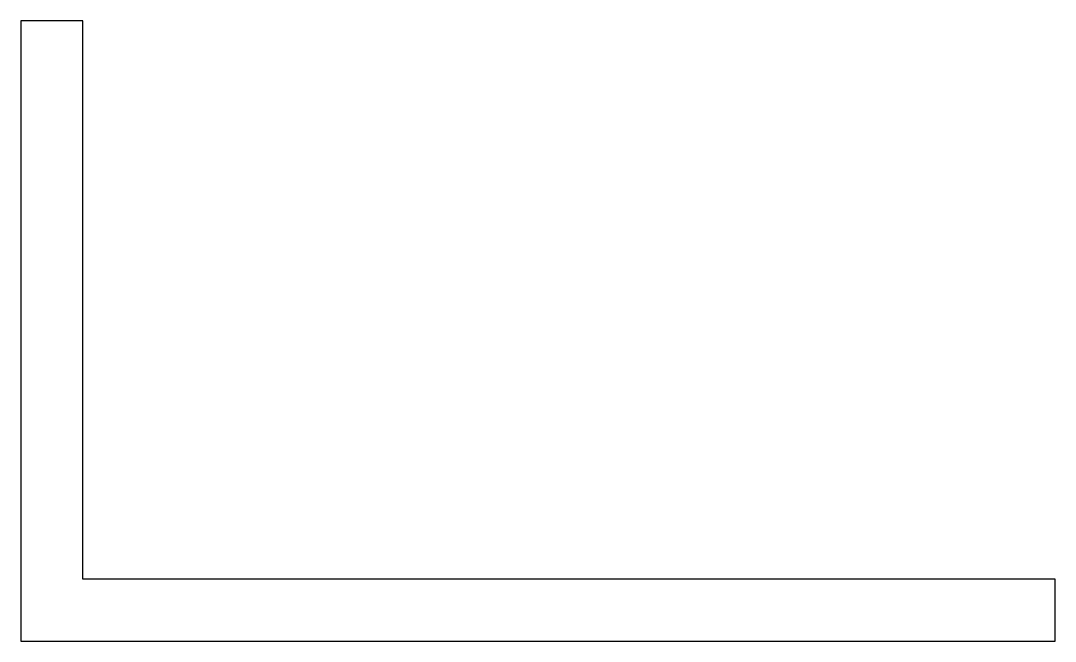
# Model space of a CAD drawing. Extents: x 132.5 to 157.5, y 211.8 to 226.8.
import ezdxf

# ---------------------------------------------------------------- set-up
doc = ezdxf.new("R2010")
doc.units = 0
doc.header["$LTSCALE"] = 15
doc.layers.get('0').update_dxf_attribs({"linetype": 'CONTINUOUS'})

msp = doc.modelspace()

# ---------------------------------------------------------------- linework, layer by layer
at = {"color": 0, "linetype": 'BYBLOCK', "ltscale": 0.05}
msp.add_lwpolyline([(157.475, 211.789), (157.475, 213.289), (133.975, 213.289), (133.975, 226.789), (132.475, 226.789), (132.475, 211.789)], close=True, dxfattribs=at)

doc.saveas('drawing.dxf')
